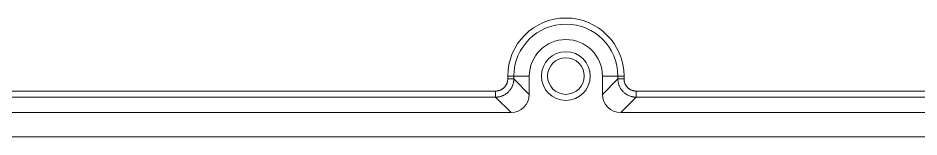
# Model space of a CAD drawing. Header units: millimetres. Extents: x 14 to 1104, y 14 to 850.
# Drawn here: x 174.8 to 248.7, y 112.6 to 122.4 of the extents above; entities that cross this region are included whole.
import ezdxf

# ---------------------------------------------------------------- set-up
doc = ezdxf.new("R2010")
doc.units = ezdxf.units.MM
doc.header["$LTSCALE"] = 4
doc.layers.add('Visible (ANSI)', color=7, linetype='Continuous', lineweight=9)
doc.layers.add('Visible Narrow (ANSI)', color=7, linetype='Continuous', lineweight=9)

msp = doc.modelspace()

# ---------------------------------------------------------------- linework, layer by layer
at = {"layer": 'Visible (ANSI)'}
for p, q in [((216.76, 116.134), (216.76, 117.634)), ((222.76, 117.634), (222.76, 116.134)), ((118.26, 114.634), (215.261, 114.634)), ((224.26, 114.634), (321.261, 114.634)), ((325.762, 112.634), (113.759, 112.634))]:
    msp.add_line(p, q, dxfattribs=at)
for radius in [2, 1.5]:
    msp.add_circle((219.76, 117.634), radius, dxfattribs=at)
msp.add_arc((219.76, 117.634), 3, 0, 180, dxfattribs=at)
for centre, major_axis in [((215.26, 116.135), (1.061, -1.061)), ((224.261, 116.135), (-1.061, -1.061))]:
    msp.add_ellipse(centre, major_axis=major_axis, ratio=0.999315, start_param=5.49813, end_param=7.068241, dxfattribs=at)
at = {"layer": 'Visible Narrow (ANSI)'}
for p, q in [((214.99, 117.404), (214.99, 117.634)), ((214.99, 117.634), (215.49, 117.634)), ((215.49, 117.634), (216.76, 117.634)), ((215.49, 117.634), (215.49, 117.404)), ((224.031, 117.634), (222.76, 117.634)), ((224.031, 117.404), (224.031, 117.634)), ((224.031, 117.634), (224.531, 117.634)), ((224.531, 117.634), (224.531, 117.404)), ((214.99, 117.404), (215.49, 117.404)), ((215.49, 117.404), (216.76, 116.134)), ((222.76, 116.134), (224.031, 117.404)), ((224.031, 117.404), (224.531, 117.404)), ((119.53, 116.404), (213.991, 116.404)), ((213.991, 116.404), (213.991, 115.904)), ((225.53, 116.404), (319.991, 116.404)), ((225.53, 115.904), (225.53, 116.404)), ((213.991, 115.904), (119.53, 115.904)), ((215.261, 114.634), (213.991, 115.904)), ((225.53, 115.904), (224.26, 114.634)), ((319.991, 115.904), (225.53, 115.904))]:
    msp.add_line(p, q, dxfattribs=at)
for radius in [4.77, 4.27]:
    msp.add_arc((219.76, 117.634), radius, 0, 180, dxfattribs=at)
for points in [[(213.991, 116.404), (214.576, 116.404), (214.99, 116.818), (214.99, 117.404)], [(215.49, 117.404), (215.49, 116.526), (214.869, 115.905), (213.991, 115.904)], [(225.53, 115.904), (224.652, 115.905), (224.031, 116.526), (224.031, 117.404)], [(224.531, 117.404), (224.531, 116.818), (224.945, 116.404), (225.53, 116.404)]]:
    msp.add_rational_spline(points, [1, 0.804899337344, 0.804899337344, 1], degree=3, dxfattribs=at)

doc.saveas('drawing.dxf')
